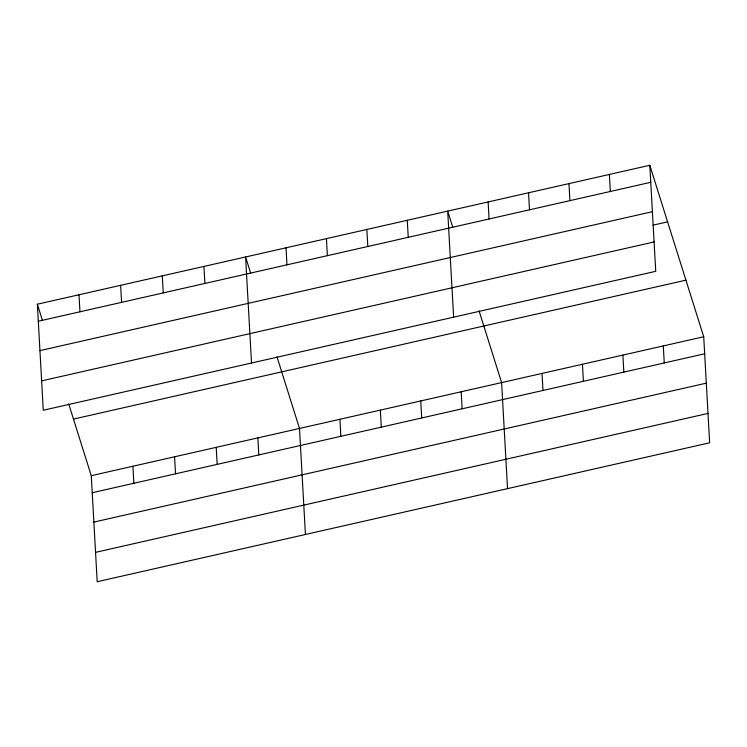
<?xml version="1.0" encoding="UTF-8"?>
<svg xmlns="http://www.w3.org/2000/svg" width="747" height="747" viewBox="0 0 747 747"><rect width="100%" height="100%" fill="white"/><g stroke="black" fill="none" stroke-linecap="round" stroke-linejoin="round"><path stroke-width="1.12" d="M649.806 165.274L655.735 271.31L43.279 410.252L37.35 304.216L649.806 165.274L703.721 336.748L709.65 442.784L97.194 581.726L91.265 475.69L68.724 403.987M38.302 321.247L650.758 182.305M39.946 350.614L652.402 211.681M652.999 225.174L667.594 221.859M41.636 380.877L654.092 241.944M73.477 419.095L685.933 280.162M91.265 475.69L703.721 336.748M92.217 492.721L704.673 353.779M93.861 522.088L706.317 383.155M95.551 552.35L708.007 413.418M452.831 227.443L447.696 211.121L453.625 317.167M479.07 310.892L501.611 382.595L507.54 488.641M250.721 273.299L245.586 256.977L251.515 363.014M276.96 356.749L299.5 428.442L305.43 534.488M37.35 304.216L42.486 320.538M663.299 345.917L664.251 362.949M622.877 355.086L623.829 372.118M609.384 174.443L610.336 191.475M582.455 364.256L583.407 381.287M568.962 183.613L569.914 200.644M542.033 373.425L542.985 390.457M528.54 192.782L529.492 209.814M488.118 201.951L489.07 218.983M461.188 391.764L462.141 408.796M420.766 400.934L421.719 417.965M407.274 220.29L408.226 237.322M380.344 410.103L381.297 427.135M366.852 229.46L367.804 246.501M339.922 419.272L340.875 436.304M326.43 238.629L327.382 255.67M286.008 247.808L286.96 264.84M257.855 437.891L258.807 454.923M216.21 447.341L217.162 464.373M203.94 266.418L204.893 283.449M174.565 456.79L175.517 473.822M162.295 275.867L163.248 292.899M132.91 466.24L133.862 483.272M120.64 285.317L121.593 302.348M78.995 294.766L79.948 311.798"/></g></svg>
